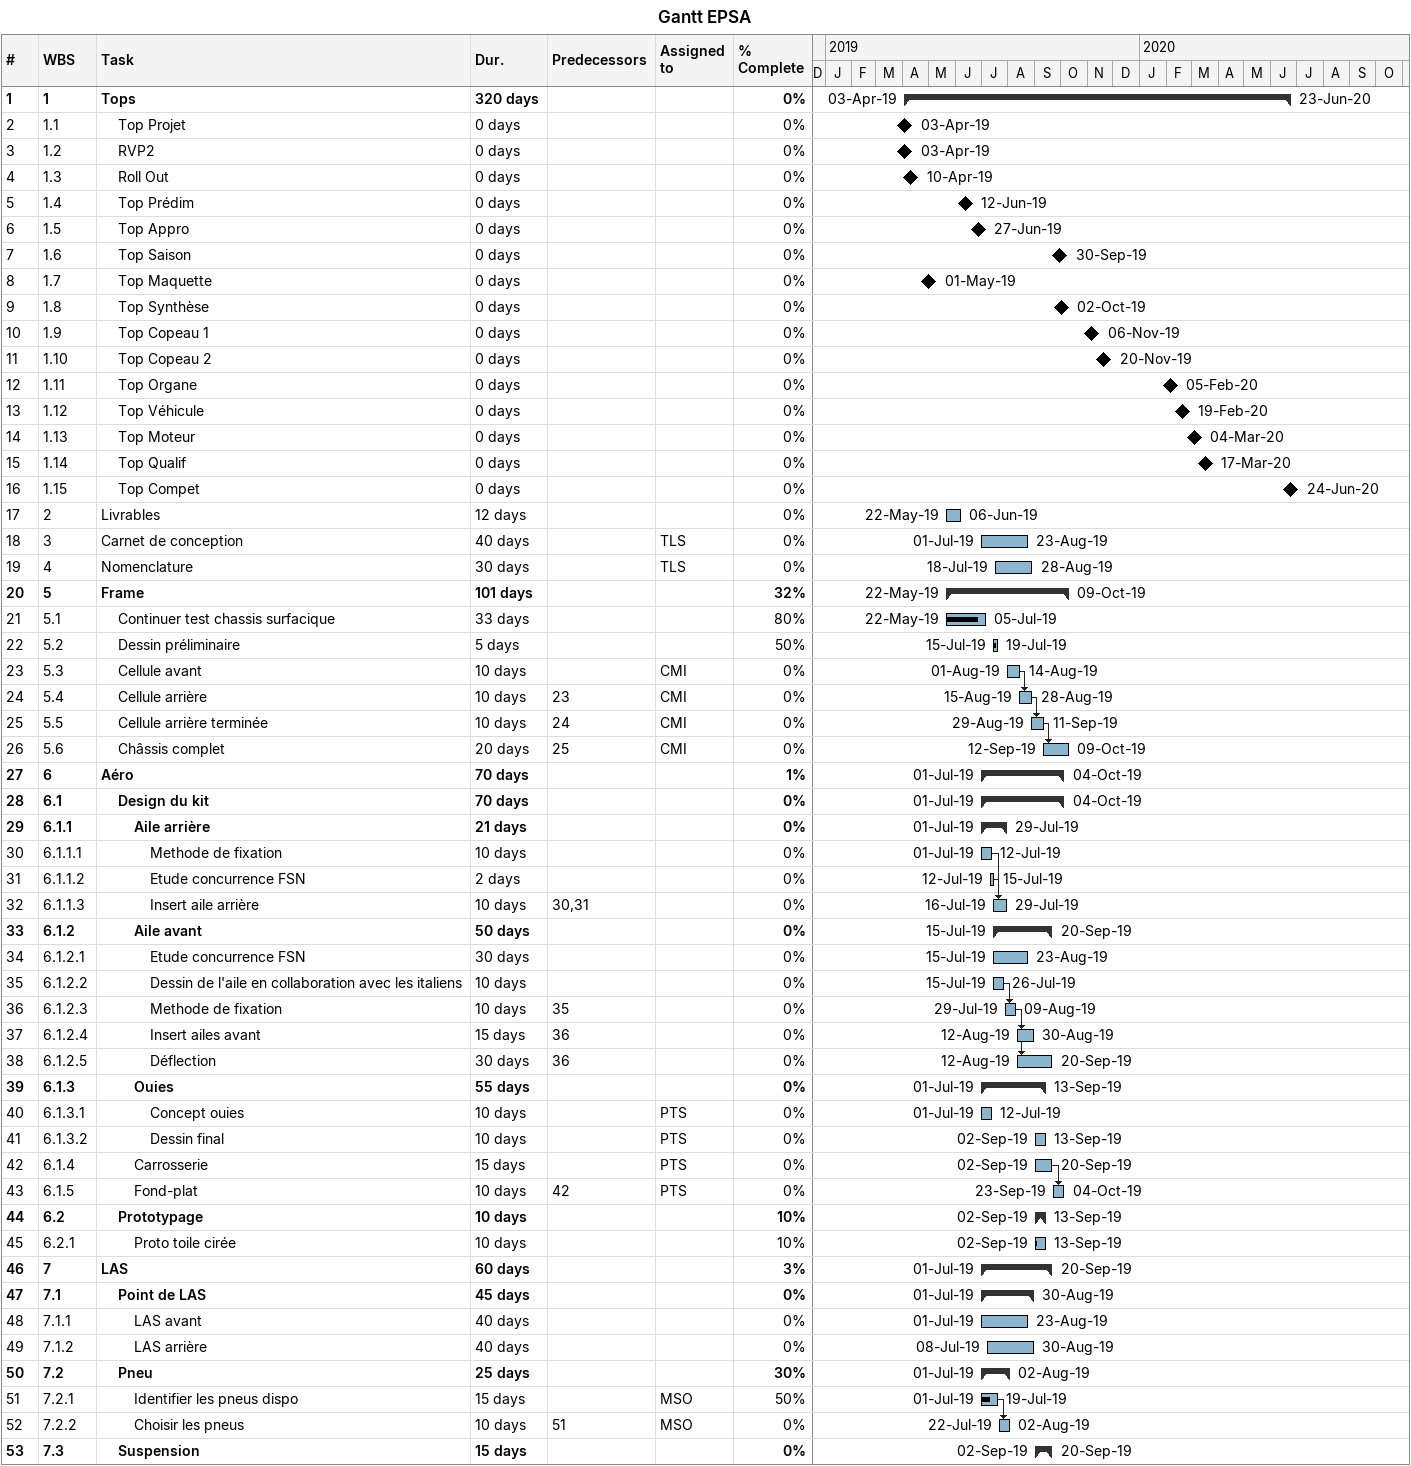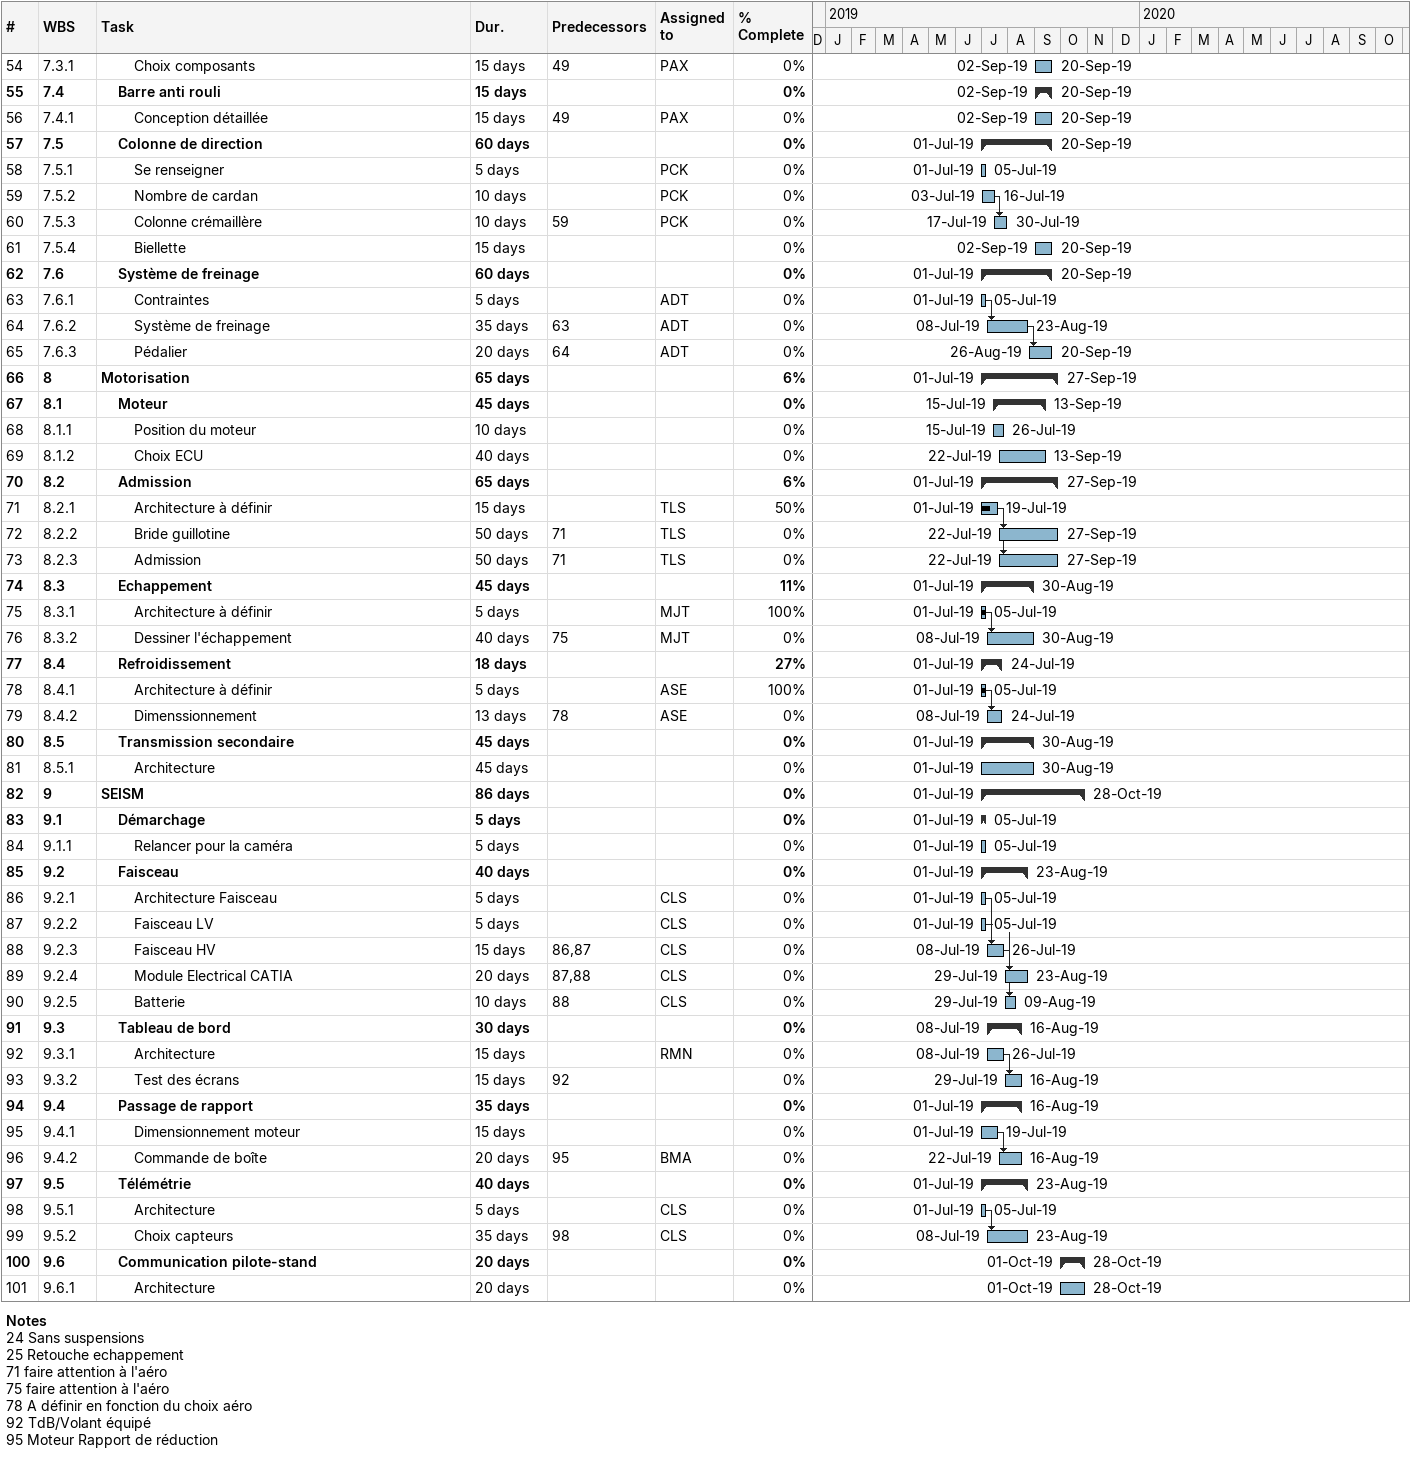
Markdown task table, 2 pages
Gantt EPSA

| ID | WBS | Task | Duration | Start | Finish | Predecessors | Resources | % complete |
|---|---|---|---|---|---|---|---|---|
| 1 | 1 | **Tops** | 320d | 2019-04-03 | 2020-06-23 |  |  | 0 |
| 2 | 1.1 | Top Projet | 0d | 2019-04-03 | 2019-04-03 |  |  | 0 |
| 3 | 1.2 | RVP2 | 0d | 2019-04-03 | 2019-04-03 |  |  | 0 |
| 4 | 1.3 | Roll Out | 0d | 2019-04-10 | 2019-04-10 |  |  | 0 |
| 5 | 1.4 | Top Prédim | 0d | 2019-06-12 | 2019-06-12 |  |  | 0 |
| 6 | 1.5 | Top Appro | 0d | 2019-06-27 | 2019-06-27 |  |  | 0 |
| 7 | 1.6 | Top Saison | 0d | 2019-09-30 | 2019-09-30 |  |  | 0 |
| 8 | 1.7 | Top Maquette | 0d | 2019-05-01 | 2019-05-01 |  |  | 0 |
| 9 | 1.8 | Top Synthèse | 0d | 2019-10-02 | 2019-10-02 |  |  | 0 |
| 10 | 1.9 | Top Copeau 1 | 0d | 2019-11-06 | 2019-11-06 |  |  | 0 |
| 11 | 1.10 | Top Copeau 2 | 0d | 2019-11-20 | 2019-11-20 |  |  | 0 |
| 12 | 1.11 | Top Organe | 0d | 2020-02-05 | 2020-02-05 |  |  | 0 |
| 13 | 1.12 | Top Véhicule | 0d | 2020-02-19 | 2020-02-19 |  |  | 0 |
| 14 | 1.13 | Top Moteur | 0d | 2020-03-04 | 2020-03-04 |  |  | 0 |
| 15 | 1.14 | Top Qualif | 0d | 2020-03-17 | 2020-03-17 |  |  | 0 |
| 16 | 1.15 | Top Compet | 0d | 2020-06-24 | 2020-06-24 |  |  | 0 |
| 17 | 2 | Livrables | 12d | 2019-05-22 | 2019-06-06 |  |  | 0 |
| 18 | 3 | Carnet de conception | 40d | 2019-07-01 | 2019-08-23 |  | TLS | 0 |
| 19 | 4 | Nomenclature | 30d | 2019-07-18 | 2019-08-28 |  | TLS | 0 |
| 20 | 5 | **Frame** | 101d | 2019-05-22 | 2019-10-09 |  |  | 32 |
| 21 | 5.1 | Continuer test chassis surfacique | 33d | 2019-05-22 | 2019-07-05 |  |  | 80 |
| 22 | 5.2 | Dessin préliminaire | 5d | 2019-07-15 | 2019-07-19 |  |  | 50 |
| 23 | 5.3 | Cellule avant | 10d | 2019-08-01 | 2019-08-14 |  | CMI | 0 |
| 24 | 5.4 | Cellule arrière | 10d | 2019-08-15 | 2019-08-28 | 23 | CMI | 0 |
| 25 | 5.5 | Cellule arrière terminée | 10d | 2019-08-29 | 2019-09-11 | 24 | CMI | 0 |
| 26 | 5.6 | Châssis complet | 20d | 2019-09-12 | 2019-10-09 | 25 | CMI | 0 |
| 27 | 6 | **Aéro** | 70d | 2019-07-01 | 2019-10-04 |  |  | 1 |
| 28 | 6.1 | **Design du kit** | 70d | 2019-07-01 | 2019-10-04 |  |  | 0 |
| 29 | 6.1.1 | **Aile arrière** | 21d | 2019-07-01 | 2019-07-29 |  |  | 0 |
| 30 | 6.1.1.1 | Methode de fixation | 10d | 2019-07-01 | 2019-07-12 |  |  | 0 |
| 31 | 6.1.1.2 | Etude concurrence FSN | 2d | 2019-07-12 | 2019-07-15 |  |  | 0 |
| 32 | 6.1.1.3 | Insert aile arrière | 10d | 2019-07-16 | 2019-07-29 | 30, 31 |  | 0 |
| 33 | 6.1.2 | **Aile avant** | 50d | 2019-07-15 | 2019-09-20 |  |  | 0 |
| 34 | 6.1.2.1 | Etude concurrence FSN | 30d | 2019-07-15 | 2019-08-23 |  |  | 0 |
| 35 | 6.1.2.2 | Dessin de l'aile en collaboration avec les italiens | 10d | 2019-07-15 | 2019-07-26 |  |  | 0 |
| 36 | 6.1.2.3 | Methode de fixation | 10d | 2019-07-29 | 2019-08-09 | 35 |  | 0 |
| 37 | 6.1.2.4 | Insert ailes avant | 15d | 2019-08-12 | 2019-08-30 | 36 |  | 0 |
| 38 | 6.1.2.5 | Déflection | 30d | 2019-08-12 | 2019-09-20 | 36 |  | 0 |
| 39 | 6.1.3 | **Ouies** | 55d | 2019-07-01 | 2019-09-13 |  |  | 0 |
| 40 | 6.1.3.1 | Concept ouies | 10d | 2019-07-01 | 2019-07-12 |  | PTS | 0 |
| 41 | 6.1.3.2 | Dessin final | 10d | 2019-09-02 | 2019-09-13 |  | PTS | 0 |
| 42 | 6.1.4 | Carrosserie | 15d | 2019-09-02 | 2019-09-20 |  | PTS | 0 |
| 43 | 6.1.5 | Fond-plat | 10d | 2019-09-23 | 2019-10-04 | 42 | PTS | 0 |
| 44 | 6.2 | **Prototypage** | 10d | 2019-09-02 | 2019-09-13 |  |  | 10 |
| 45 | 6.2.1 | Proto toile cirée | 10d | 2019-09-02 | 2019-09-13 |  |  | 10 |
| 46 | 7 | **LAS** | 60d | 2019-07-01 | 2019-09-20 |  |  | 3 |
| 47 | 7.1 | **Point de LAS** | 45d | 2019-07-01 | 2019-08-30 |  |  | 0 |
| 48 | 7.1.1 | LAS avant | 40d | 2019-07-01 | 2019-08-23 |  |  | 0 |
| 49 | 7.1.2 | LAS arrière | 40d | 2019-07-08 | 2019-08-30 |  |  | 0 |
| 50 | 7.2 | **Pneu** | 25d | 2019-07-01 | 2019-08-02 |  |  | 30 |
| 51 | 7.2.1 | Identifier les pneus dispo | 15d | 2019-07-01 | 2019-07-19 |  | MSO | 50 |
| 52 | 7.2.2 | Choisir les pneus | 10d | 2019-07-22 | 2019-08-02 | 51 | MSO | 0 |
| 53 | 7.3 | **Suspension** | 15d | 2019-09-02 | 2019-09-20 |  |  | 0 |
| 54 | 7.3.1 | Choix composants | 15d | 2019-09-02 | 2019-09-20 | 49 | PAX | 0 |
| 55 | 7.4 | **Barre anti rouli** | 15d | 2019-09-02 | 2019-09-20 |  |  | 0 |
| 56 | 7.4.1 | Conception détaillée | 15d | 2019-09-02 | 2019-09-20 | 49 | PAX | 0 |
| 57 | 7.5 | **Colonne de direction** | 60d | 2019-07-01 | 2019-09-20 |  |  | 0 |
| 58 | 7.5.1 | Se renseigner | 5d | 2019-07-01 | 2019-07-05 |  | PCK | 0 |
| 59 | 7.5.2 | Nombre de cardan | 10d | 2019-07-03 | 2019-07-16 |  | PCK | 0 |
| 60 | 7.5.3 | Colonne crémaillère | 10d | 2019-07-17 | 2019-07-30 | 59 | PCK | 0 |
| 61 | 7.5.4 | Biellette | 15d | 2019-09-02 | 2019-09-20 |  |  | 0 |
| 62 | 7.6 | **Système de freinage** | 60d | 2019-07-01 | 2019-09-20 |  |  | 0 |
| 63 | 7.6.1 | Contraintes | 5d | 2019-07-01 | 2019-07-05 |  | ADT | 0 |
| 64 | 7.6.2 | Système de freinage | 35d | 2019-07-08 | 2019-08-23 | 63 | ADT | 0 |
| 65 | 7.6.3 | Pédalier | 20d | 2019-08-26 | 2019-09-20 | 64 | ADT | 0 |
| 66 | 8 | **Motorisation** | 65d | 2019-07-01 | 2019-09-27 |  |  | 6 |
| 67 | 8.1 | **Moteur** | 45d | 2019-07-15 | 2019-09-13 |  |  | 0 |
| 68 | 8.1.1 | Position du moteur | 10d | 2019-07-15 | 2019-07-26 |  |  | 0 |
| 69 | 8.1.2 | Choix ECU | 40d | 2019-07-22 | 2019-09-13 |  |  | 0 |
| 70 | 8.2 | **Admission** | 65d | 2019-07-01 | 2019-09-27 |  |  | 6 |
| 71 | 8.2.1 | Architecture à définir | 15d | 2019-07-01 | 2019-07-19 |  | TLS | 50 |
| 72 | 8.2.2 | Bride guillotine | 50d | 2019-07-22 | 2019-09-27 | 71 | TLS | 0 |
| 73 | 8.2.3 | Admission | 50d | 2019-07-22 | 2019-09-27 | 71 | TLS | 0 |
| 74 | 8.3 | **Echappement** | 45d | 2019-07-01 | 2019-08-30 |  |  | 11 |
| 75 | 8.3.1 | Architecture à définir | 5d | 2019-07-01 | 2019-07-05 |  | MJT | 100 |
| 76 | 8.3.2 | Dessiner l'échappement | 40d | 2019-07-08 | 2019-08-30 | 75 | MJT | 0 |
| 77 | 8.4 | **Refroidissement** | 18d | 2019-07-01 | 2019-07-24 |  |  | 27 |
| 78 | 8.4.1 | Architecture à définir | 5d | 2019-07-01 | 2019-07-05 |  | ASE | 100 |
| 79 | 8.4.2 | Dimenssionnement | 13d | 2019-07-08 | 2019-07-24 | 78 | ASE | 0 |
| 80 | 8.5 | **Transmission secondaire** | 45d | 2019-07-01 | 2019-08-30 |  |  | 0 |
| 81 | 8.5.1 | Architecture | 45d | 2019-07-01 | 2019-08-30 |  |  | 0 |
| 82 | 9 | **SEISM** | 86d | 2019-07-01 | 2019-10-28 |  |  | 0 |
| 83 | 9.1 | **Démarchage** | 5d | 2019-07-01 | 2019-07-05 |  |  | 0 |
| 84 | 9.1.1 | Relancer pour la caméra | 5d | 2019-07-01 | 2019-07-05 |  |  | 0 |
| 85 | 9.2 | **Faisceau** | 40d | 2019-07-01 | 2019-08-23 |  |  | 0 |
| 86 | 9.2.1 | Architecture Faisceau | 5d | 2019-07-01 | 2019-07-05 |  | CLS | 0 |
| 87 | 9.2.2 | Faisceau LV | 5d | 2019-07-01 | 2019-07-05 |  | CLS | 0 |
| 88 | 9.2.3 | Faisceau HV | 15d | 2019-07-08 | 2019-07-26 | 86, 87 | CLS | 0 |
| 89 | 9.2.4 | Module Electrical CATIA | 20d | 2019-07-29 | 2019-08-23 | 87, 88 | CLS | 0 |
| 90 | 9.2.5 | Batterie | 10d | 2019-07-29 | 2019-08-09 | 88 | CLS | 0 |
| 91 | 9.3 | **Tableau de bord** | 30d | 2019-07-08 | 2019-08-16 |  |  | 0 |
| 92 | 9.3.1 | Architecture | 15d | 2019-07-08 | 2019-07-26 |  | RMN | 0 |
| 93 | 9.3.2 | Test des écrans | 15d | 2019-07-29 | 2019-08-16 | 92 |  | 0 |
| 94 | 9.4 | **Passage de rapport** | 35d | 2019-07-01 | 2019-08-16 |  |  | 0 |
| 95 | 9.4.1 | Dimensionnement moteur | 15d | 2019-07-01 | 2019-07-19 |  |  | 0 |
| 96 | 9.4.2 | Commande de boîte | 20d | 2019-07-22 | 2019-08-16 | 95 | BMA | 0 |
| 97 | 9.5 | **Télémétrie** | 40d | 2019-07-01 | 2019-08-23 |  |  | 0 |
| 98 | 9.5.1 | Architecture | 5d | 2019-07-01 | 2019-07-05 |  | CLS | 0 |
| 99 | 9.5.2 | Choix capteurs | 35d | 2019-07-08 | 2019-08-23 | 98 | CLS | 0 |
| 100 | 9.6 | **Communication pilote-stand** | 20d | 2019-10-01 | 2019-10-28 |  |  | 0 |
| 101 | 9.6.1 | Architecture | 20d | 2019-10-01 | 2019-10-28 |  |  | 0 |

Notes
- 24: Sans suspensions
- 25: Retouche echappement
- 71: faire attention à l'aéro
- 75: faire attention à l'aéro
- 78: A définir en fonction du choix aéro
- 92: TdB/Volant équipé
- 95: Moteur Rapport de réduction
